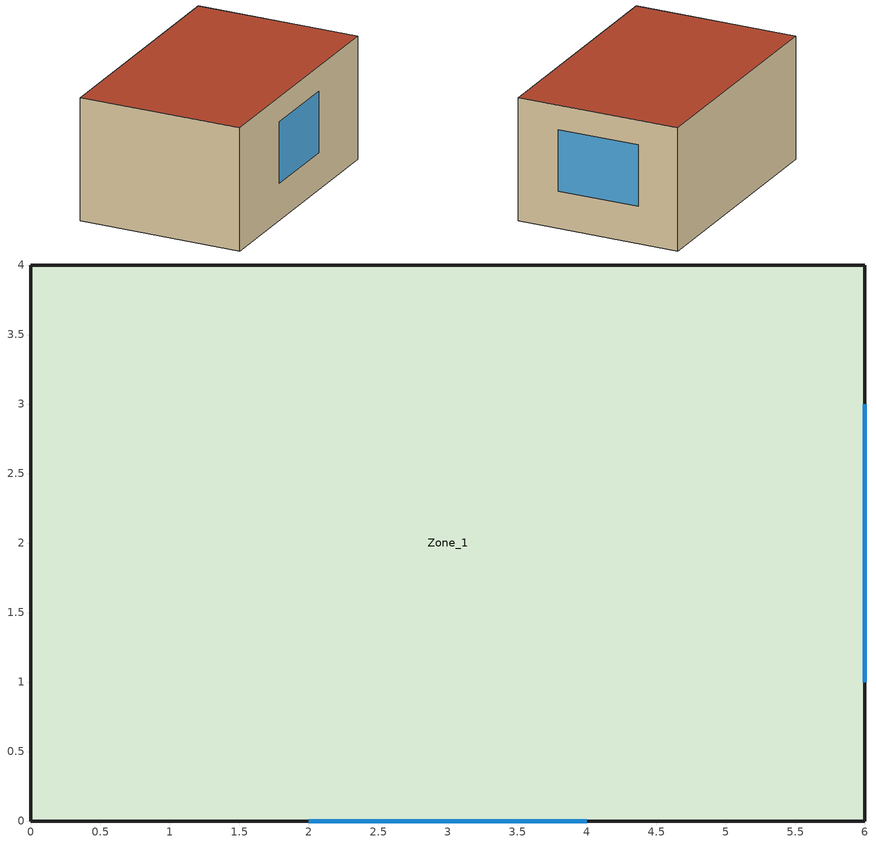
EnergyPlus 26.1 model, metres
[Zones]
Zone_1
 floor ground (SlabFloor): 6,0 0,0 0,4 6,4 z0
 wall outside (ExtWall): 0,0 6,0 6,4 0,4 0,0 z0:3
 window (ExtWindow): 2,0 4,0 / 6,1 6,3 z0.9:2.4
 roof outside (ExtRoof): 0,4 0,0 6,0 6,4 z3
[Building]
OurModel: North Axis {deg}=0; Terrain=Suburbs; Loads Convergence Tolerance Value {W}=0.04; Temperature Convergence Tolerance Value {deltaC}=0.4; Solar Distribution=FullInteriorAndExterior; Maximum Number of Warmup Days=25; Minimum Number of Warmup Days=6
[Site:Location]
Stuttgart.AP_BW_DEU Design_Conditions: Latitude {deg}=48.69; Longitude {deg}=9.22; Time Zone {hr}=1; Elevation {m}=391.6
[Material:NoMass]
Insulation_R2: Roughness=MediumRough; Thermal Resistance {m2-K/W}=2; Thermal Absorptance=0.9; Solar Absorptance=0.7; Visible Absorptance=0.7
[Material]
Concrete_100mm: Roughness=MediumRough; Thickness {m}=0.1; Conductivity {W/m-K}=1.73; Density {kg/m3}=2243; Specific Heat {J/kg-K}=837; Thermal Absorptance=0.9; Solar Absorptance=0.65; Visible Absorptance=0.65
[WindowMaterial:SimpleGlazingSystem]
SimpleGlazing_U1.8_SHGC0.6: U-Factor {W/m2-K}=1.8; Solar Heat Gain Coefficient=0.6; Visible Transmittance=0.8
[Construction]
ExtWall; ExtRoof: Insulation_R2
SlabFloor: Concrete_100mm
ExtWindow: SimpleGlazing_U1.8_SHGC0.6
[Zone]
Zone_1: Type=1; Multiplier=1; Ceiling Height {m}=autocalculate; Volume {m3}=autocalculate
[People]
Zone_1 People: Zone or ZoneList or Space or SpaceList=Zone_1; Number of People Schedule=Occupancy_Office; Number of People Calculation Method=People; Number of People=2; Fraction Radiant=0.3; Sensible Heat Fraction=autocalculate; Activity Level Schedule=Activity_Office
[Lights]
Zone_1 Lights: Zone or ZoneList or Space or SpaceList=Zone_1; Schedule=Lights_Office; Design Level Calculation Method=Watts/Area; Watts per Floor Area {W/m2}=10; Return Air Fraction=0; Fraction Radiant=0.59; Fraction Visible=0.2; Fraction Replaceable=0
[ElectricEquipment]
Zone_1 ElecEq: Zone or ZoneList or Space or SpaceList=Zone_1; Schedule=Equipment_Office; Design Level Calculation Method=Watts/Area; Watts per Floor Area {W/m2}=8; Fraction Latent=0; Fraction Radiant=0.3; Fraction Lost=0
[Schedule:Compact]
Occupancy_Office: Through: 12/31, For: WeekDays SummerDesignDay CustomDay1 CustomDay2, Until: 8:00, 0, Until: 11:00, 1, Until: 12:00, 0.8, Until: 13:00, 0.4, Until: 14:00, 0.8, Until: 18:00, 1, Until: 19:00, 0.5, Until: 24:00, 0, For: Weekends WinterDesignDay Holiday, Until: 24:00, 0
Lights_Office: Through: 12/31, For: WeekDays SummerDesignDay CustomDay1 CustomDay2, Until: 8:00, 0.05, Until: 9:00, 0.9, Until: 10:00, 0.95, Until: 11:00, 1, Until: 12:00, 0.95, Until: 13:00, 0.8, Until: 14:00, 0.9, Until: 18:00, 1, Until: 19:00, 0.6, Until: 21:00, 0.2, Until: 24:00, 0.05, For: Weekends WinterDesignDay Holiday, Until: 24:00, 0.05
Equipment_Office: Through: 12/31, For: WeekDays SummerDesignDay CustomDay1 CustomDay2, Until: 8:00, 0.02, Until: 9:00, 0.4, Until: 14:00, 0.9, Until: 15:00, 0.8, Until: 16:00, 0.7, Until: 18:00, 0.5, Until: 20:00, 0.3, Until: 24:00, 0.02, For: Weekends WinterDesignDay Holiday, Until: 24:00, 0.2
Activity_Office: Through: 12/31, For: AllDays, Until: 24:00, 117
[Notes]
Geometry.idf
Stuttgart weather run with one thermal zone, six detailed surfaces (6 m x 4 m x 3 m shoebox),
fenestration (windows) on the South and East walls, and internal gains (people, lights, equipment).
WINDOW MATERIALS
NEW: Window construction
Thermal Zone
Building Surfaces
